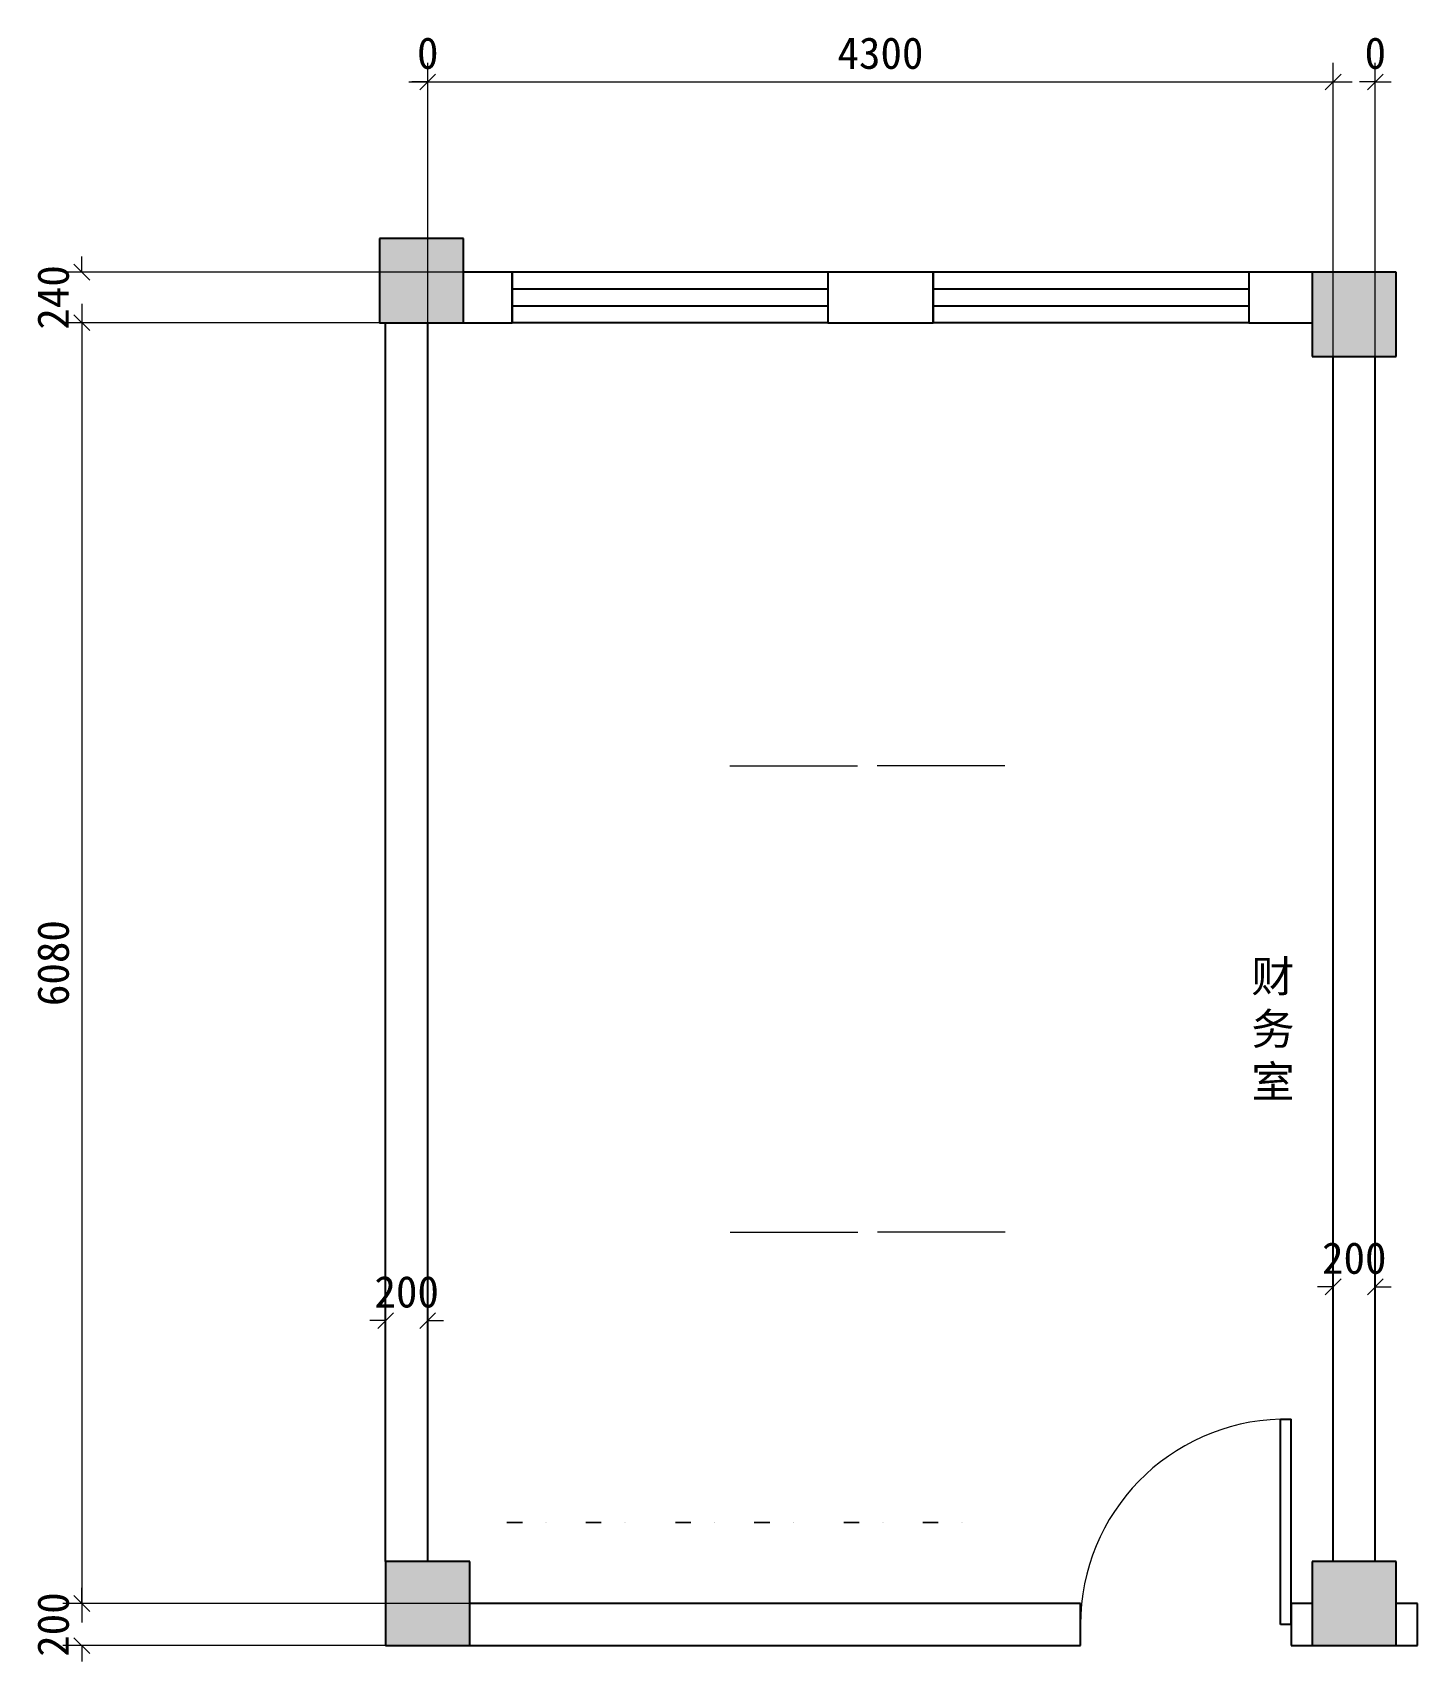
# Model space of a CAD drawing. Header units: millimetres. Extents: x 31518 to 88853, y -87450 to 166285.
# Drawn here: x 54601 to 61178, y -86639 to -78906 of the extents above; entities that cross this region are included whole.
import ezdxf

# ---------------------------------------------------------------- set-up
doc = ezdxf.new("R2010")
doc.units = ezdxf.units.MM
doc.layers.add('J-建筑墙体', color=4, linetype='Continuous')
doc.layers.add('J-建筑柱子', color=4, linetype='Continuous')
doc.styles.add('ROMANS', font='SIMHEI_0.TTF')
doc.styles.get("Standard").update_dxf_attribs({"font": 'SimSun.ttf'})
doc.dimstyles.new('60', dxfattribs={"dimscale": 60, "dimtxt": 2.5, "dimasz": 1.25, "dimexe": 1.5, "dimexo": 0, "dimgap": 1, "dimtad": 1, "dimdec": 0, "dimzin": 0, "dimdsep": 46, "dimtxsty": 'ROMANS', "dimblk": 'OBLIQUE', "dimcen": 0, "dimdle": 1.5, "dimclrd": 105, "dimclre": 105, "dimclrt": 112, "dimadec": 0, "dimazin": 0, "dimtfac": 1, "dimtdec": 0, "dimtix": 1, "dimtofl": 0, "dimtmove": 2, "dimatfit": 2, "dimldrblk": 'DOT', "dimfxl": 1.5, "dimtolj": 1, "dimtzin": 0, "dimlwd": 13, "dimlwe": 13, "dimarcsym": 0})

# ---------------------------------------------------------------- blocks, each defined once
blk = doc.blocks.new('900-12电脑桌')
at = {"color": 0, "lineweight": 0, "extrusion": (0, 0, -1)}
blk.add_lwpolyline([(-776.8, 629.3), (-776.8, 1149.3)], dxfattribs=at)
blk = doc.blocks.new('70108')
at = {"color": 0, "linetype": 'ByBlock', "lineweight": 0, "extrusion": (0, -1, 0)}
for p, q in [((1039.3, 636.2, 944.5), (1039.3, 636.2, 939)), ((1041.8, 636.2, 944.5), (1041.8, 636.2, 939)), ((1189, 636.2, 1260), (1153.4, 636.2, 1153)), ((1153.4, 636.2, 1486.6), (1189, 636.2, 1593.6)), ((1216.7, 636.2, 1280), (1163.6, 636.2, 1120.4)), ((1163.6, 636.2, 1454), (1216.7, 636.2, 1613.6)), ((1226.9, 636.2, 1247.4), (1191.3, 636.2, 1140.4)), ((1191.3, 636.2, 1474), (1226.9, 636.2, 1581)), ((1414.3, 636.2, 944.5), (1414.3, 636.2, 939)), ((1416.8, 636.2, 944.5), (1416.8, 636.2, 939)), ((1528.4, 636.2, 1486.6), (1564, 636.2, 1593.6)), ((1564, 636.2, 1260), (1528.4, 636.2, 1153)), ((1538.6, 636.2, 1454), (1591.7, 636.2, 1613.6)), ((1591.7, 636.2, 1280), (1538.6, 636.2, 1120.4)), ((1566.3, 636.2, 1474), (1601.9, 636.2, 1581)), ((1601.9, 636.2, 1247.4), (1566.3, 636.2, 1140.4))]:
    blk.add_line(p, q, dxfattribs=at)
blk = doc.blocks.new('_Oblique')
at = {"color": 0, "linetype": 'ByBlock', "lineweight": -2}
blk.add_line((-0.5, -0.5), (0.5, 0.5), dxfattribs=at)
blk = doc.blocks.new('*D106')
at = {"color": 105, "lineweight": 13, "transparency": 16777216}
for p, q in [((54835.2, -86363.6), (54835.2, -86288.6)), ((59577.7, -86363.6), (54745.2, -86363.6)), ((56677.7, -86563.6), (54745.2, -86563.6)), ((54835.2, -86563.6), (54835.2, -86638.6))]:
    blk.add_line(p, q, dxfattribs=at)
at = {"layer": 'Defpoints', "color": 0, "transparency": 16777216}
for p in [(59577.7, -86363.6, 1749.4), (54835.2, -86563.6), (56677.7, -86563.6, 1749.4)]:
    blk.add_point(p, dxfattribs=at)
at = {"color": 105, "lineweight": 13, "transparency": 16777216, "xscale": 75, "yscale": 75, "zscale": 75}
for p, rotation in [((54835.2, -86363.6), 270), ((54835.2, -86563.6), 90)]:
    blk.add_blockref('_Oblique', p, dxfattribs=dict(at, rotation=rotation))
at = {"color": 112, "transparency": 16777216, "insert": (54699.4, -86463.6), "char_height": 150, "attachment_point": 5, "rotation": 90, "style": 'ROMANS'}
blk.add_mtext('\\A1;200', dxfattribs=at)
blk = doc.blocks.new('_Dot')
at = {"color": 0, "linetype": 'ByBlock', "lineweight": -2}
blk.add_line((-0.5, 0), (-1, 0), dxfattribs=at)
at = {"color": 0, "linetype": 'ByBlock', "const_width": 0.5}
blk.add_lwpolyline([(-0.25, 0, 1), (0.25, 0, 1)], format="xyb", close=True, dxfattribs=at)
blk = doc.blocks.new('*D107')
at = {"color": 105, "lineweight": 13, "transparency": 16777216}
for p, q in [((54835.2, -80193.6), (54835.2, -86453.6)), ((56878.1, -80283.6), (54745.2, -80283.6)), ((56677.7, -86363.6), (54745.2, -86363.6))]:
    blk.add_line(p, q, dxfattribs=at)
at = {"layer": 'Defpoints', "color": 0, "transparency": 16777216}
for p in [(56878.1, -80283.6, 1749.4), (54835.2, -86363.6), (56677.7, -86363.6, 1749.4)]:
    blk.add_point(p, dxfattribs=at)
at = {"color": 105, "lineweight": 13, "transparency": 16777216, "xscale": 75, "yscale": 75, "zscale": 75}
for p, rotation in [((54835.2, -80283.6), 90), ((54835.2, -86363.6), 270)]:
    blk.add_blockref('_Oblique', p, dxfattribs=dict(at, rotation=rotation))
at = {"color": 112, "transparency": 16777216, "insert": (54699.4, -83323.6), "char_height": 150, "attachment_point": 5, "rotation": 90, "style": 'ROMANS'}
blk.add_mtext('\\A1;6080', dxfattribs=at)
blk = doc.blocks.new('*D108')
at = {"color": 105, "lineweight": 13, "transparency": 16777216}
for p, q in [((54835.2, -80043.6), (54835.2, -79968.6)), ((56878.1, -80043.6), (54745.2, -80043.6)), ((56647.9, -80283.6), (54745.2, -80283.6)), ((54835.2, -80283.6), (54835.2, -80358.6))]:
    blk.add_line(p, q, dxfattribs=at)
at = {"layer": 'Defpoints', "color": 0, "transparency": 16777216}
for p in [(56878.1, -80043.6, 1749.4), (54835.2, -80283.6), (56647.9, -80283.6, 1749.4)]:
    blk.add_point(p, dxfattribs=at)
at = {"color": 105, "lineweight": 13, "transparency": 16777216, "xscale": 75, "yscale": 75, "zscale": 75}
for p, rotation in [((54835.2, -80043.6), 270), ((54835.2, -80283.6), 90)]:
    blk.add_blockref('_Oblique', p, dxfattribs=dict(at, rotation=rotation))
at = {"color": 112, "transparency": 16777216, "insert": (54699.4, -80163.6), "char_height": 150, "attachment_point": 5, "rotation": 90, "style": 'ROMANS'}
blk.add_mtext('\\A1;240', dxfattribs=at)
blk = doc.blocks.new('*D109')
at = {"color": 105, "lineweight": 13, "transparency": 16777216}
for p, q in [((56277.7, -80283.6), (56277.7, -85110.6)), ((56477.7, -86163.6), (56477.7, -84930.6)), ((56277.7, -85020.6), (56202.7, -85020.6)), ((56477.7, -85020.6), (56552.7, -85020.6))]:
    blk.add_line(p, q, dxfattribs=at)
at = {"layer": 'Defpoints', "color": 0, "transparency": 16777216}
for p in [(56277.7, -80283.6, 1749.4), (56277.7, -85020.6), (56477.7, -86163.6, 1749.4)]:
    blk.add_point(p, dxfattribs=at)
at = {"color": 105, "lineweight": 13, "transparency": 16777216, "xscale": 75, "yscale": 75, "zscale": 75}
blk.add_blockref('_Oblique', (56277.7, -85020.6), dxfattribs=at)
at = {"color": 105, "lineweight": 13, "transparency": 16777216, "xscale": 75, "yscale": 75, "zscale": 75, "rotation": 180}
blk.add_blockref('_Oblique', (56477.7, -85020.6), dxfattribs=at)
at = {"color": 112, "transparency": 16777216, "insert": (56377.7, -84884.8), "char_height": 150, "attachment_point": 5, "style": 'ROMANS'}
blk.add_mtext('\\A1;200', dxfattribs=at)
blk = doc.blocks.new('*D110')
at = {"color": 105, "lineweight": 13, "transparency": 16777216}
for p, q in [((56477.7, -86163.6), (56477.7, -79050.6)), ((56477.7, -80283.6), (56477.7, -79050.6)), ((56477.7, -79140.6), (56402.7, -79140.6)), ((56477.7, -79140.6), (56552.7, -79140.6))]:
    blk.add_line(p, q, dxfattribs=at)
at = {"layer": 'Defpoints', "color": 0, "transparency": 16777216}
for p in [(56477.7, -79140.6), (56477.7, -80283.6), (56477.7, -86163.6)]:
    blk.add_point(p, dxfattribs=at)
at = {"color": 105, "lineweight": 13, "transparency": 16777216, "xscale": 75, "yscale": 75, "zscale": 75}
blk.add_blockref('_Oblique', (56477.7, -79140.6), dxfattribs=at)
at = {"color": 105, "lineweight": 13, "transparency": 16777216, "xscale": 75, "yscale": 75, "zscale": 75, "rotation": 180}
blk.add_blockref('_Oblique', (56477.7, -79140.6), dxfattribs=at)
at = {"color": 112, "transparency": 16777216, "insert": (56477.7, -79004.8), "char_height": 150, "attachment_point": 5, "style": 'ROMANS'}
blk.add_mtext('\\A1;0', dxfattribs=at)
blk = doc.blocks.new('*D111')
at = {"color": 105, "lineweight": 13, "transparency": 16777216}
for p, q in [((56477.7, -80283.6), (56477.7, -79050.6)), ((60777.7, -86163.6), (60777.7, -79050.6)), ((56387.7, -79140.6), (60867.7, -79140.6))]:
    blk.add_line(p, q, dxfattribs=at)
at = {"layer": 'Defpoints', "color": 0, "transparency": 16777216}
for p in [(60777.7, -79140.6), (56477.7, -80283.6), (60777.7, -86163.6)]:
    blk.add_point(p, dxfattribs=at)
at = {"color": 105, "lineweight": 13, "transparency": 16777216, "xscale": 75, "yscale": 75, "zscale": 75, "rotation": 180}
blk.add_blockref('_Oblique', (56477.7, -79140.6), dxfattribs=at)
at = {"color": 105, "lineweight": 13, "transparency": 16777216, "xscale": 75, "yscale": 75, "zscale": 75}
blk.add_blockref('_Oblique', (60777.7, -79140.6), dxfattribs=at)
at = {"color": 112, "transparency": 16777216, "insert": (58627.7, -79004.8), "char_height": 150, "attachment_point": 5, "style": 'ROMANS'}
blk.add_mtext('\\A1;4300', dxfattribs=at)
blk = doc.blocks.new('*D112')
at = {"color": 105, "lineweight": 13, "transparency": 16777216}
for p, q in [((60777.7, -80443.6), (60777.7, -84950.6)), ((60977.7, -86163.6), (60977.7, -84770.6)), ((60777.7, -84860.6), (60702.7, -84860.6)), ((60977.7, -84860.6), (61052.7, -84860.6))]:
    blk.add_line(p, q, dxfattribs=at)
at = {"layer": 'Defpoints', "color": 0, "transparency": 16777216}
for p in [(60777.7, -80443.6, 1749.4), (60777.7, -84860.6), (60977.7, -86163.6, 1749.4)]:
    blk.add_point(p, dxfattribs=at)
at = {"color": 105, "lineweight": 13, "transparency": 16777216, "xscale": 75, "yscale": 75, "zscale": 75}
blk.add_blockref('_Oblique', (60777.7, -84860.6), dxfattribs=at)
at = {"color": 105, "lineweight": 13, "transparency": 16777216, "xscale": 75, "yscale": 75, "zscale": 75, "rotation": 180}
blk.add_blockref('_Oblique', (60977.7, -84860.6), dxfattribs=at)
at = {"color": 112, "transparency": 16777216, "insert": (60877.7, -84724.8), "char_height": 150, "attachment_point": 5, "style": 'ROMANS'}
blk.add_mtext('\\A1;200', dxfattribs=at)
blk = doc.blocks.new('*D113')
at = {"color": 105, "lineweight": 13, "transparency": 16777216}
for p, q in [((60977.7, -86163.6), (60977.7, -79050.6)), ((60977.7, -80443.6), (60977.7, -79050.6)), ((60977.7, -79140.6), (60902.7, -79140.6)), ((60977.7, -79140.6), (61052.7, -79140.6))]:
    blk.add_line(p, q, dxfattribs=at)
at = {"layer": 'Defpoints', "color": 0, "transparency": 16777216}
for p in [(60977.7, -79140.6), (60977.7, -80443.6), (60977.7, -86163.6)]:
    blk.add_point(p, dxfattribs=at)
at = {"color": 105, "lineweight": 13, "transparency": 16777216, "xscale": 75, "yscale": 75, "zscale": 75}
blk.add_blockref('_Oblique', (60977.7, -79140.6), dxfattribs=at)
at = {"color": 105, "lineweight": 13, "transparency": 16777216, "xscale": 75, "yscale": 75, "zscale": 75, "rotation": 180}
blk.add_blockref('_Oblique', (60977.7, -79140.6), dxfattribs=at)
at = {"color": 112, "transparency": 16777216, "insert": (60977.7, -79004.8), "char_height": 150, "attachment_point": 5, "style": 'ROMANS'}
blk.add_mtext('\\A1;0', dxfattribs=at)

msp = doc.modelspace()

# ---------------------------------------------------------------- hatches: boundary and pattern name
at = {"layer": 'J-建筑柱子'}
for points in [[(56647.9, -80283.6), (56647.9, -79883.6), (56247.9, -79883.6), (56247.9, -80283.6)], [(61077.5, -80443.6), (61077.5, -80043.6), (60677.5, -80043.6), (60677.5, -80443.6)], [(56677.7, -86163.6), (56277.7, -86163.6), (56277.7, -86563.6), (56677.7, -86563.6)], [(61077.5, -86163.6), (60677.5, -86163.6), (60677.5, -86563.6), (61077.5, -86563.6)]]:
    msp.add_hatch(color=256, dxfattribs=at).paths.add_polyline_path(points)

# ---------------------------------------------------------------- linework, layer by layer
for p, q in [((58378.1, -80043.6, 145.6), (56878.1, -80043.6, 145.6)), ((56878.1, -80043.6, 145.6), (56878.1, -80283.6, 145.6)), ((58378.1, -80043.6, 145.6), (58378.1, -80283.6, 145.6)), ((60377.4, -80043.6, 145.6), (58877.4, -80043.6, 145.6)), ((58877.4, -80043.6, 145.6), (58877.4, -80283.6, 145.6)), ((60377.4, -80043.6, 145.6), (60377.4, -80283.6, 145.6)), ((56878.1, -80123.6, 145.6), (58378.1, -80123.6, 145.6)), ((58877.4, -80123.6, 145.6), (60377.4, -80123.6, 145.6)), ((56878.1, -80203.6, 145.6), (58378.1, -80203.6, 145.6)), ((58877.4, -80203.6, 145.6), (60377.4, -80203.6, 145.6)), ((58378.1, -80283.6, 145.6), (56878.1, -80283.6, 145.6)), ((60377.4, -80283.6, 145.6), (58877.4, -80283.6, 145.6)), ((60527.7, -85488.6, 145.6), (60577.7, -85488.6, 145.6)), ((60527.7, -86463.6, 145.6), (60527.7, -85488.6, 145.6)), ((60577.7, -86463.6, 145.6), (60577.7, -85488.6, 145.6)), ((60577.7, -86463.6, 145.6), (60527.7, -86463.6, 145.6))]:
    msp.add_line(p, q)
at = {"lineweight": 13}
msp.add_arc((60552.7, -86463.6, 145.6), 975, 91.46928, 180, dxfattribs=at)
at = {"layer": 'J-建筑墙体'}
for p, q in [((56878.1, -80043.6, 145.6), (56647.9, -80043.6, 145.6)), ((56878.1, -80283.6, 145.6), (56878.1, -80043.6, 145.6)), ((58877.4, -80043.6, 145.6), (58378.1, -80043.6, 145.6)), ((58378.1, -80043.6, 145.6), (58378.1, -80283.6, 145.6)), ((58877.4, -80283.6, 145.6), (58877.4, -80043.6, 145.6)), ((60677.5, -80043.6, 145.6), (60377.4, -80043.6, 145.6)), ((60377.4, -80043.6, 145.6), (60377.4, -80283.6, 145.6)), ((56277.7, -86163.6, 145.6), (56277.7, -80283.6, 145.6)), ((56477.7, -86163.6, 145.6), (56477.7, -80283.6, 145.6)), ((56647.9, -80283.6, 145.6), (56878.1, -80283.6, 145.6)), ((58378.1, -80283.6, 145.6), (58877.4, -80283.6, 145.6)), ((60377.4, -80283.6, 145.6), (60677.5, -80283.6, 145.6)), ((60777.7, -86163.6, 145.6), (60777.7, -80443.6, 145.6)), ((60977.7, -86163.6, 145.6), (60977.7, -80443.6, 145.6)), ((59577.7, -86363.6, 145.6), (56677.7, -86363.6, 145.6)), ((59577.7, -86563.6, 145.6), (59577.7, -86363.6, 145.6)), ((60677.5, -86363.6, 145.6), (60577.7, -86363.6, 145.6)), ((60577.7, -86363.6, 145.6), (60577.7, -86563.6, 145.6)), ((61177.7, -86363.6, 145.6), (61077.5, -86363.6, 145.6)), ((61177.7, -86563.6, 145.6), (61177.7, -86363.6, 145.6)), ((56677.7, -86563.6, 145.6), (59577.7, -86563.6, 145.6)), ((60577.7, -86563.6, 145.6), (60677.5, -86563.6, 145.6)), ((61077.5, -86563.6, 145.6), (61177.7, -86563.6, 145.6))]:
    msp.add_line(p, q, dxfattribs=at)
at = {"layer": 'J-建筑柱子'}
for p, q in [((56647.9, -79883.6, 145.6), (56247.9, -79883.6, 145.6)), ((56247.9, -79883.6, 145.6), (56247.9, -80283.6, 145.6)), ((56647.9, -80283.6, 145.6), (56647.9, -79883.6, 145.6)), ((61077.5, -80043.6, 145.6), (60677.5, -80043.6, 145.6)), ((60677.5, -80043.6, 145.6), (60677.5, -80443.6, 145.6)), ((61077.5, -80443.6, 145.6), (61077.5, -80043.6, 145.6)), ((56247.9, -80283.6, 145.6), (56647.9, -80283.6, 145.6)), ((60677.5, -80443.6, 145.6), (61077.5, -80443.6, 145.6)), ((56677.7, -86163.6, 145.6), (56277.7, -86163.6, 145.6)), ((56277.7, -86163.6, 145.6), (56277.7, -86563.6, 145.6)), ((56677.7, -86563.6, 145.6), (56677.7, -86163.6, 145.6)), ((61077.5, -86163.6, 145.6), (60677.5, -86163.6, 145.6)), ((60677.5, -86163.6, 145.6), (60677.5, -86563.6, 145.6)), ((61077.5, -86563.6, 145.6), (61077.5, -86163.6, 145.6)), ((56277.7, -86563.6, 145.6), (56677.7, -86563.6, 145.6)), ((60677.5, -86563.6, 145.6), (61077.5, -86563.6, 145.6))]:
    msp.add_line(p, q, dxfattribs=at)

# ---------------------------------------------------------------- block references
at = {"yscale": 1.166666000004624}
for p, xscale, rotation in [((57177.4, -83292.8, 145.6), -1.166666000004624, 270), ((59952.3, -83292.8, 145.6), 1.166666000004624, 90), ((57179.2, -85507.9, 74.6), -1.166666000004624, 270), ((59954.1, -85507.9, 74.6), 1.166666000004624, 90)]:
    msp.add_blockref('900-12电脑桌', p, dxfattribs=dict(at, xscale=xscale, rotation=rotation))
at = {"rotation": 180}
for p in [(58455.4, -85342.4, 143.6), (58455.4, -85342.4, 143.6), (59255.4, -85342.4, 143.6), (60055.4, -85342.4, 143.6), (60055.4, -85342.4, 143.6)]:
    msp.add_blockref('70108', p, dxfattribs=at)

# ---------------------------------------------------------------- texts
at = {"insert": (60389.2, -83310.9, 145.6), "char_height": 150, "width": 22.271, "attachment_point": 1}
msp.add_mtext('{\\fSimSun|b0|i0|c134|p2;财务室}', dxfattribs=at)

# ---------------------------------------------------------------- dimensions: what is measured, and where the dimension line sits
at = {"color": 2}
for base, p1, p2, picture, middle in [((60777.7, -79140.6, 145.6), (56477.7, -80283.6, 145.6), (60777.7, -86163.6, 145.6), '*D111', (58627.7, -79004.8, 145.6)), ((56477.7385539, -79140.6226611, 145.5666667), (56477.7385539, -86163.5915683, 145.5666667), (56477.7385539, -80283.5915681, 145.5666667), '*D110', (56477.7385539, -79004.7799644, 145.5666667)), ((60977.7385539, -79140.6226611, 145.5666667), (60977.7385539, -86163.5915682, 145.5666667), (60977.7385539, -80443.5915681, 145.5666667), '*D113', (60977.7385539, -79004.7799644, 145.5666667)), ((56277.7, -85020.6, -1603.9), (56477.7, -86163.6, 145.6), (56277.7, -80283.6, 145.6), '*D109', (56377.7, -84884.8, -1603.9)), ((60777.7, -84860.6, -1603.9), (60977.7, -86163.6, 145.6), (60777.7, -80443.6, 145.6), '*D112', (60877.7, -84724.8, -1603.9))]:
    dim = msp.add_linear_dim(base=base, p1=p1, p2=p2, dimstyle='60', dxfattribs=at)
    dim.commit()
    dim.dimension.update_dxf_attribs({"geometry": picture, "text_midpoint": middle})
for base, p1, p2, picture, middle in [((54835.2, -80283.6, -1603.9), (56878.1, -80043.6, 145.6), (56647.9, -80283.6, 145.6), '*D108', (54699.4, -80163.6, -1603.9)), ((54835.2, -86363.6, -1603.9), (56878.1, -80283.6, 145.6), (56677.7, -86363.6, 145.6), '*D107', (54699.4, -83323.6, -1603.9)), ((54835.2, -86563.6, -1603.9), (59577.7, -86363.6, 145.6), (56677.7, -86563.6, 145.6), '*D106', (54699.4, -86463.6, -1603.9))]:
    dim = msp.add_linear_dim(base=base, p1=p1, p2=p2, angle=270, dimstyle='60', dxfattribs=at)
    dim.commit()
    dim.dimension.update_dxf_attribs({"geometry": picture, "text_midpoint": middle})

doc.saveas('drawing.dxf')
